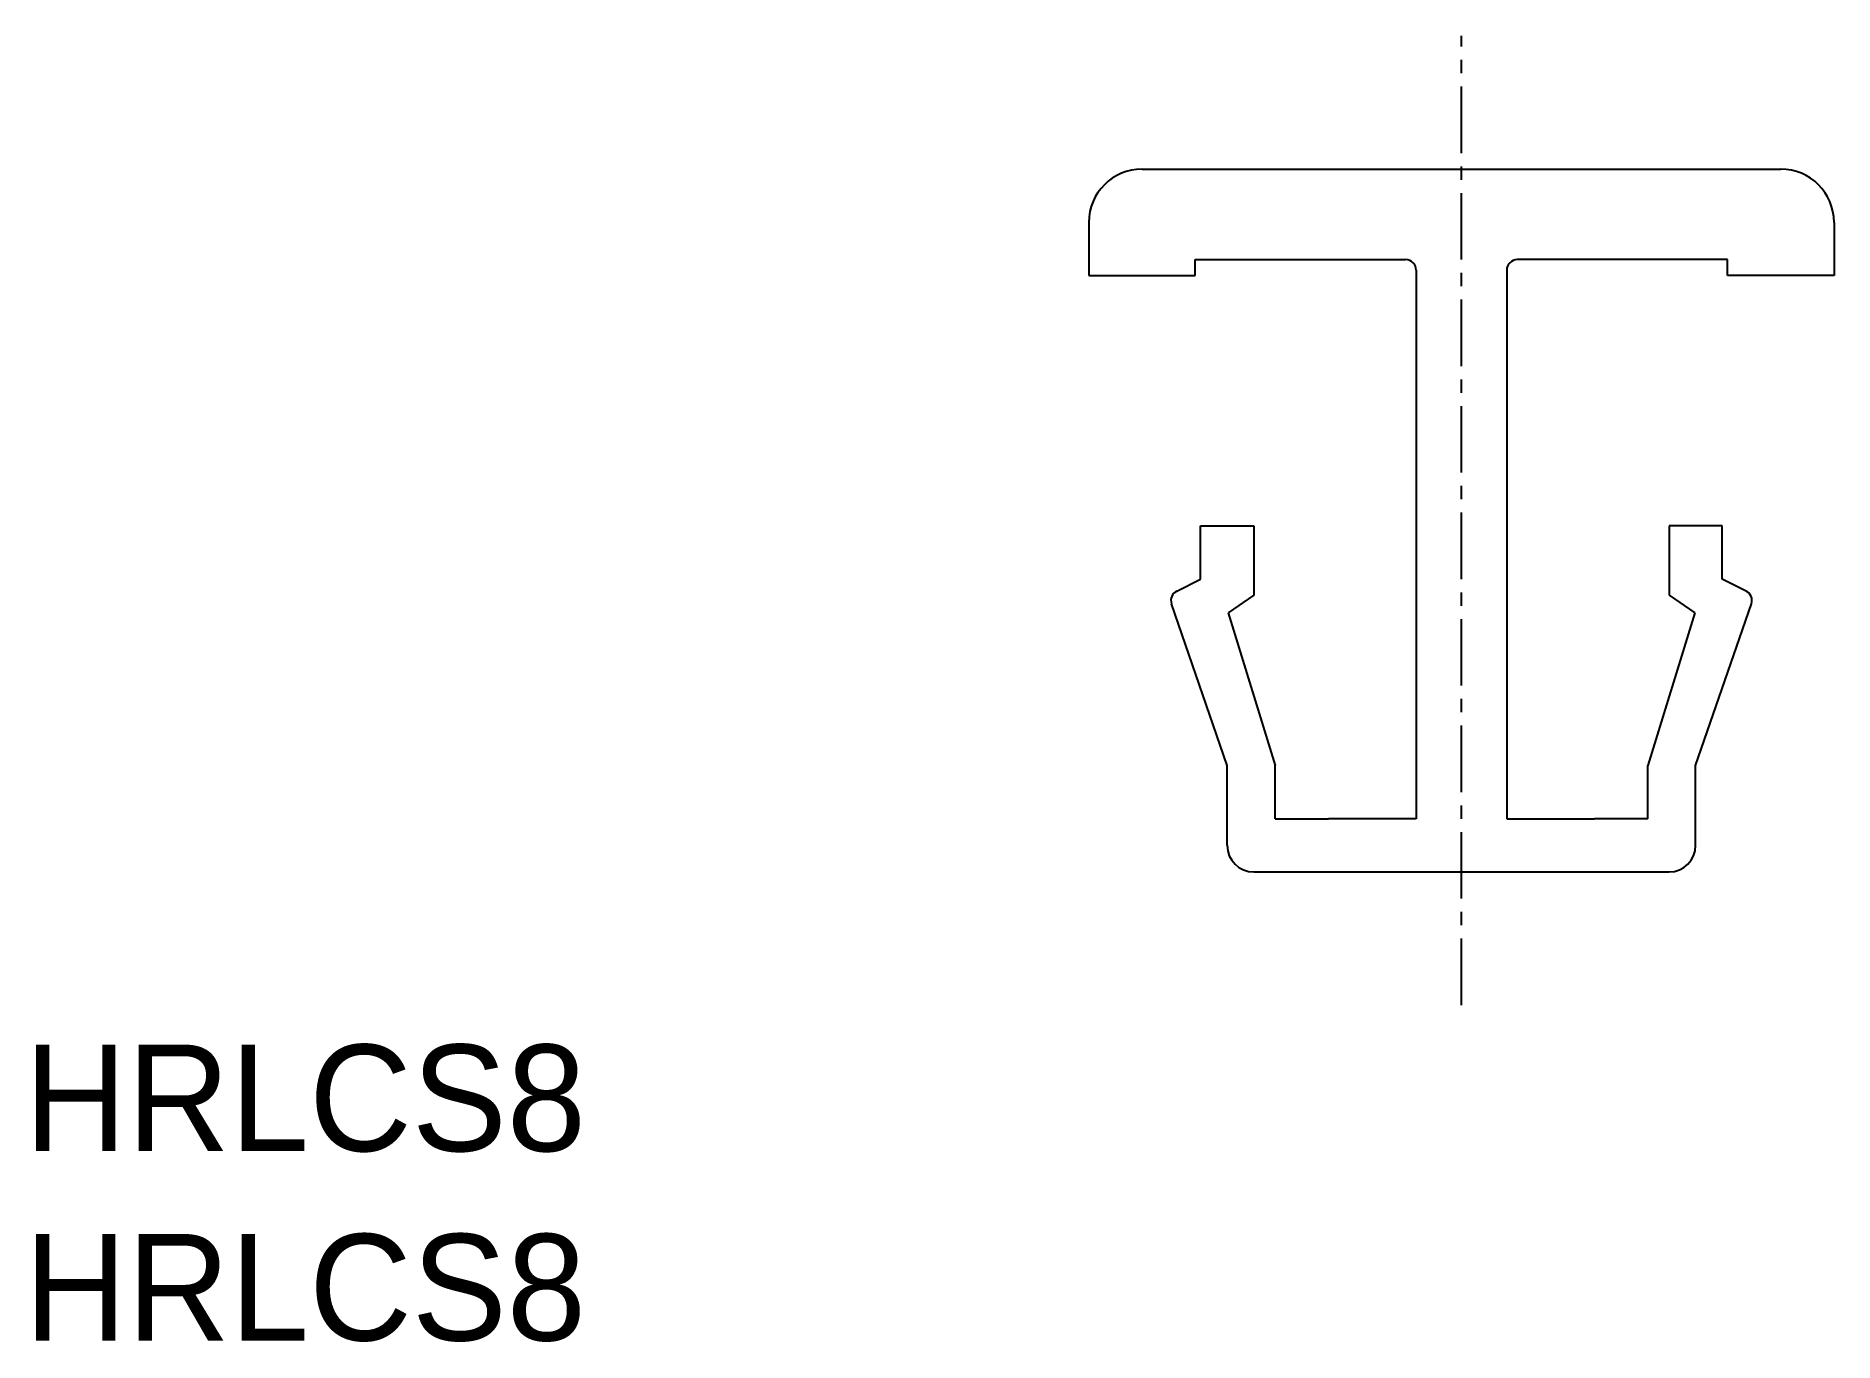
# Model space of a CAD drawing. Extents: x 0.2 to 34, y 0 to 24.5.
import ezdxf

# ---------------------------------------------------------------- set-up
doc = ezdxf.new("R2010")
doc.units = 0
doc.linetypes.add('CENTER', pattern=[2, 1.25, -0.25, 0.25, -0.25])
doc.layers.get('0').update_dxf_attribs({"linetype": 'CONTINUOUS'})
doc.layers.add('CENTER', color=1, linetype='CENTER')

msp = doc.modelspace()

# ---------------------------------------------------------------- linework, layer by layer
at = {"color": 7, "linetype": 'CONTINUOUS'}
for p, q in [((21, 22), (33, 22)), ((20, 21), (20, 20)), ((34, 21), (34, 20)), ((22, 20.3), (22.5, 20.3)), ((22, 20), (22, 20.3)), ((22.5, 20.3), (25.95, 20.3)), ((31.5, 20.3), (28.05, 20.3)), ((32, 20.3), (31.5, 20.3)), ((32, 20), (32, 20.3)), ((20, 20), (22, 20)), ((26.15, 20.1), (26.15, 13.3)), ((27.85, 20.1), (27.85, 13.3)), ((34, 20), (32, 20)), ((22.1, 14.3), (22.1, 15.3)), ((22.1, 15.3), (23.1, 15.3)), ((23.1, 15.3), (23.1, 14)), ((31.9, 15.3), (30.9, 15.3)), ((30.9, 15.3), (30.9, 14)), ((31.9, 14.3), (31.9, 15.3)), ((21.652, 14.076), (22.1, 14.3)), ((32.348, 14.076), (31.9, 14.3)), ((23.1, 14), (22.618, 13.668)), ((30.9, 14), (31.382, 13.668)), ((22.6, 10.8), (21.551, 13.838)), ((22.618, 13.668), (23.5, 10.8)), ((31.382, 13.668), (30.5, 10.8)), ((31.4, 10.8), (32.449, 13.838)), ((26.15, 13.3), (26.15, 9.8)), ((27.85, 13.3), (27.85, 9.8)), ((22.6, 9.3), (22.6, 10.8)), ((23.5, 9.8), (23.5, 10.8)), ((30.5, 9.8), (30.5, 10.8)), ((31.4, 9.3), (31.4, 10.8)), ((23.5, 9.8), (24.5, 9.8)), ((26.15, 9.8), (24.5, 9.8)), ((27.85, 9.8), (29.5, 9.8)), ((30.5, 9.8), (29.5, 9.8)), ((23.1, 8.8), (30.9, 8.8))]:
    msp.add_line(p, q, dxfattribs=at)
for centre, radius, start, end in [((21, 21), 1, 90, 180), ((33, 21), 1, 0, 90), ((25.95, 20.1), 0.2, 0, 90), ((28.05, 20.1), 0.2, 90, 180), ((21.742, 13.897), 0.2, 116.5651, 197.354), ((32.258, 13.897), 0.2, 342.646, 63.4349), ((23.1, 9.3), 0.5, 180, 270), ((30.9, 9.3), 0.5, 270, 0)]:
    msp.add_arc(centre, radius, start, end, dxfattribs=at)
at = {"layer": 'CENTER', "color": 1, "linetype": 'CENTER'}
msp.add_line((27, 6.3), (27, 24.5), dxfattribs=at)

# ---------------------------------------------------------------- texts
at = {"color": 7, "linetype": 'CONTINUOUS'}
for p in [(0, 3.557), (0, 0)]:
    msp.add_text('HRLCS8', height=2, dxfattribs=at).set_placement(p)

doc.saveas('drawing.dxf')
